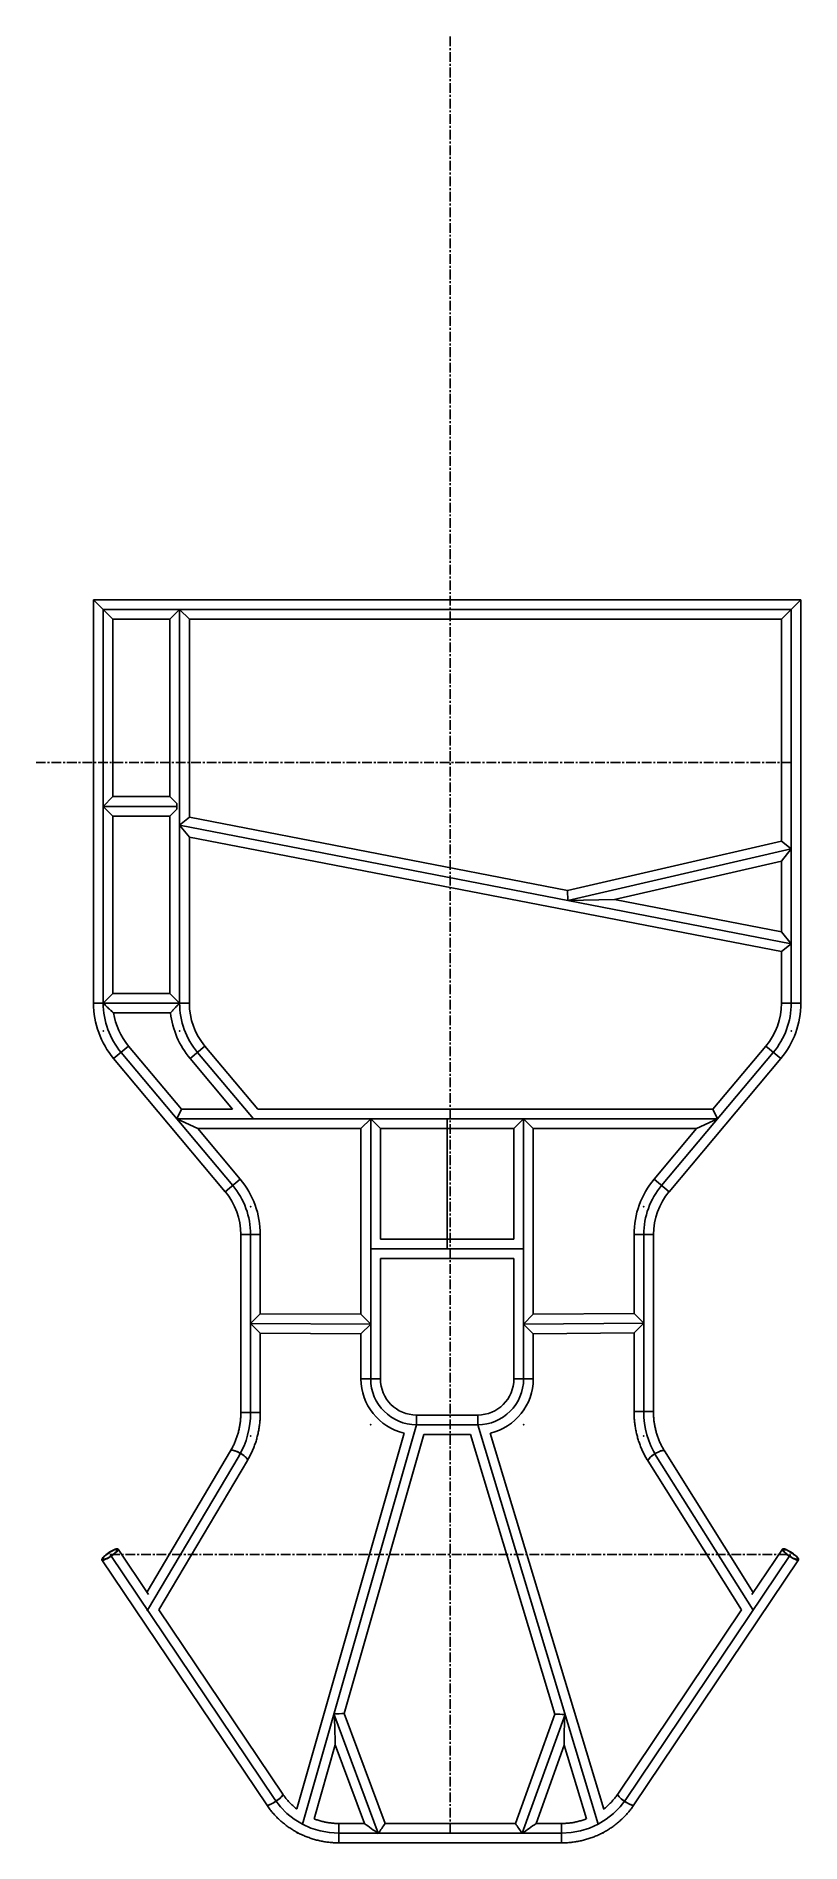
# Paper-space layout '_Back' of a CAD drawing. Header units: millimetres. Extents: x -542 to 459, y -13 to 2350.
import ezdxf

# ---------------------------------------------------------------- set-up
doc = ezdxf.new("R2010")
doc.units = ezdxf.units.MM
doc.header["$PDSIZE"] = -1
doc.linetypes.add('CENTERX2', pattern=[20.32, 12.7, -2.54, 2.54, -2.54])

psp = doc.layouts.new('_Back')

# ---------------------------------------------------------------- linework, layer by layer
at = {"color": 7, "linetype": 'CENTERX2'}
for p, q in [((0, 0), (0, 2350.1)), ((446, 1400.2), (-541.8, 1400.2)), ((-445.1, 364.5), (445.1, 364.5))]:
    psp.add_line(p, q, dxfattribs=at)
at = {"color": 7, "linetype": 'Continuous', "lineweight": 25}
for p, q in [((458.7, 1612.9), (-466.7, 1612.9)), ((-466.7, 1612.9), (-466.7, 1085.4)), ((-466.7, 1612.9), (-441.3, 1587.5)), ((458.7, 1612.9), (433.3, 1587.5)), ((458.7, 1085.4), (458.7, 1612.9)), ((-441.3, 1587.5), (-366.7, 1587.5)), ((-441.3, 1355.5), (-441.3, 1587.5)), ((-354, 1600.2), (-366.7, 1587.5)), ((-366.7, 1587.5), (-366.7, 1355.5)), ((-341.3, 1587.5), (-354, 1600.2)), ((-341.3, 1328.6), (-341.3, 1587.5)), ((-341.3, 1587.5), (433.3, 1587.5)), ((433.3, 1587.5), (433.3, 1297.4)), ((-454, 1342.8), (-441.3, 1355.5)), ((-366.7, 1355.5), (-441.3, 1355.5)), ((-366.7, 1355.5), (-357.6, 1346.4)), ((-441.3, 1330.1), (-454, 1342.8)), ((-441.3, 1330.1), (-366.7, 1330.1)), ((-441.3, 1098.1), (-441.3, 1330.1)), ((-357.6, 1339.2), (-366.7, 1330.1)), ((-366.7, 1330.1), (-366.7, 1098.1)), ((-357.6, 1346.4), (-357.6, 1339.2)), ((-354, 1318.1), (-341.3, 1328.6)), ((153.4, 1232.8), (-341.3, 1328.6)), ((-341.3, 1302.7), (-354, 1318.1)), ((-341.3, 1085.4), (-341.3, 1302.7)), ((-341.3, 1302.7), (433.3, 1152.8)), ((433.3, 1297.4), (153.4, 1232.8)), ((433.3, 1297.4), (446, 1287.2)), ((446, 1287.2), (433.3, 1271.3)), ((214.9, 1220.9), (433.3, 1271.3)), ((433.3, 1271.3), (433.3, 1178.6)), ((153.6, 1219.8), (153.4, 1232.8)), ((214.9, 1220.9), (153.6, 1219.8)), ((433.3, 1178.6), (214.9, 1220.9)), ((433.3, 1178.6), (446, 1163.2)), ((446, 1163.2), (433.3, 1152.8)), ((433.3, 1152.8), (433.3, 1085.4)), ((-441.3, 1098.1), (-454, 1085.4)), ((-366.7, 1098.1), (-441.3, 1098.1)), ((-366.7, 1098.1), (-354, 1085.4)), ((-454, 1085.4), (-466.7, 1085.4)), ((-440.4, 1072.7), (-366, 1072.7)), ((-354, 1085.4), (-341.3, 1085.4)), ((458.7, 1085.4), (433.3, 1085.4)), ((-440.4, 1013), (-420.9, 1029.3)), ((-351.7, 946.8), (-420.9, 1029.3)), ((-340.4, 1013), (-320.9, 1029.3)), ((-251.7, 946.8), (-320.9, 1029.3)), ((412.8, 1029.3), (343.6, 946.8)), ((412.8, 1029.3), (432.3, 1013)), ((-440.4, 1013), (-294.3, 838.9)), ((-340.4, 1013), (-284.9, 946.8)), ((286.2, 838.9), (432.3, 1013)), ((-357.6, 934.1), (-351.7, 946.8)), ((-284.9, 946.8), (-351.7, 946.8)), ((343.6, 946.8), (-251.7, 946.8)), ((343.6, 946.8), (349.5, 934.1)), ((-330.4, 921.4), (-357.6, 934.1)), ((-116.8, 921.4), (-104.1, 934.1)), ((-104.1, 934.1), (-91.4, 921.4)), ((83.2, 921.4), (95.9, 934.1)), ((95.9, 934.1), (108.6, 921.4)), ((349.5, 934.1), (322.3, 921.4)), ((-274.9, 855.2), (-330.4, 921.4)), ((-330.4, 921.4), (-116.8, 921.4)), ((-116.8, 921.4), (-116.8, 678.6)), ((-91.4, 921.4), (83.2, 921.4)), ((-91.4, 776.8), (-91.4, 921.4)), ((83.2, 921.4), (83.2, 776.8)), ((108.6, 921.4), (322.3, 921.4)), ((108.6, 678.6), (108.6, 921.4)), ((322.3, 921.4), (266.8, 855.2)), ((-294.3, 838.9), (-274.9, 855.2)), ((286.2, 838.9), (266.8, 855.2)), ((-273.9, 782.8), (-273.9, 550.2)), ((-273.9, 782.8), (-248.5, 782.8)), ((-248.5, 679.1), (-248.5, 782.8)), ((240.4, 782.8), (240.4, 679.6)), ((240.4, 782.8), (265.8, 782.8)), ((265.8, 551.3), (265.8, 782.8)), ((83.2, 776.8), (-91.4, 776.8)), ((-91.4, 751.4), (83.2, 751.4)), ((-91.4, 594.1), (-91.4, 751.4)), ((83.2, 751.4), (83.2, 594.1)), ((-261.2, 666.5), (-248.5, 679.1)), ((-248.5, 653.7), (-261.2, 666.5)), ((-116.8, 678.6), (-248.5, 679.1)), ((-116.8, 678.6), (-104.1, 665.8)), ((-104.1, 665.8), (-116.8, 653.2)), ((95.9, 665.8), (108.6, 678.6)), ((108.6, 653.2), (95.9, 665.8)), ((240.4, 679.6), (108.6, 678.6)), ((240.4, 679.6), (253.1, 667)), ((253.1, 667), (240.4, 654.2)), ((-248.5, 550.2), (-248.5, 653.7)), ((-248.5, 653.7), (-116.8, 653.2)), ((-116.8, 653.2), (-116.8, 594.1)), ((108.6, 653.2), (240.4, 654.2)), ((108.6, 594.1), (108.6, 653.2)), ((240.4, 654.2), (240.4, 551.3)), ((-91.4, 594.1), (-116.8, 594.1)), ((83.2, 594.1), (108.6, 594.1)), ((-248.5, 550.2), (-273.9, 550.2)), ((35.9, 546.8), (-44.1, 546.8)), ((-44.1, 534), (-44.1, 546.8)), ((35.9, 546.8), (35.9, 534)), ((265.8, 551.3), (240.4, 551.3)), ((-60.4, 523.2), (-200.9, 31.6)), ((-138.8, 156.5), (-34.6, 521.4)), ((-34.6, 521.4), (26.4, 521.4)), ((26.4, 521.4), (136.7, 155.7)), ((200.7, 31.5), (52.4, 523.3)), ((-287.3, 500.1), (-396.7, 315.4)), ((396.4, 314.9), (280.3, 499.8)), ((-381.1, 292.1), (-265.4, 487.2)), ((258.8, 486.3), (380.9, 291.9)), ((-455.6, 357.5), (-240.1, 36.9)), ((-394.6, 312.2), (-434.5, 371.6)), ((240.1, 36.9), (455.6, 357.5)), ((434.5, 371.6), (394.5, 312)), ((-219, 51.1), (-381.1, 292.1)), ((380.9, 291.9), (219, 51.1)), ((-85.3, 12.7), (-138.8, 156.5)), ((136.7, 155.7), (85.2, 12.7)), ((-178.2, 18.7), (-150.6, 115.3)), ((-150.6, 115.3), (-112.4, 12.7)), ((112.2, 12.7), (149, 114.9)), ((149, 114.9), (178.1, 18.6)), ((-112.4, 12.7), (-145.7, 12.7)), ((-145.7, -12.7), (-145.7, 12.7)), ((85.2, 12.7), (-85.3, 12.7)), ((145.7, 12.7), (112.2, 12.7)), ((145.7, 12.7), (145.7, -12.7)), ((-145.7, -12.7), (145.7, -12.7))]:
    psp.add_line(p, q, dxfattribs=at)
at = {"color": 7, "linetype": 'Continuous'}
for p, q in [((-454, 1085.4), (-454, 1600.2)), ((-454, 1600.2), (446, 1600.2)), ((-354, 1085.4), (-354, 1600.2)), ((446, 1085.4), (446, 1600.2)), ((-454, 1342.8), (-357.6, 1342.8)), ((446, 1163.2), (-354, 1318.1)), ((446, 1287.2), (153.6, 1219.8)), ((-354, 1085.4), (-454, 1085.4)), ((-430.6, 1021.1), (-284.6, 847.1)), ((-257.6, 934.1), (-330.6, 1021.1)), ((422.6, 1021.1), (276.5, 847.1)), ((-357.6, 934.1), (349.5, 934.1)), ((-104.1, 934.1), (-104.1, 594.1)), ((-4.1, 764.1), (-4, 934.1)), ((95.9, 594.1), (95.9, 934.1)), ((-261.2, 782.8), (-261.2, 550.2)), ((253.1, 782.8), (253.1, 551.3)), ((-104.1, 764.1), (95.9, 764.1)), ((-104.1, 665.8), (-261.2, 666.5)), ((95.9, 665.8), (253.1, 667)), ((-193.4, 11.7), (-44.1, 534.1)), ((-44.1, 534.1), (35.9, 534.1)), ((193.4, 11.7), (35.9, 534.1)), ((-276.3, 493.6), (-396.1, 291.6)), ((269.5, 493.1), (396.1, 291.6)), ((-229.6, 44), (-445.1, 364.5)), ((229.6, 44), (445.1, 364.5)), ((-94.2, 0), (-152.2, 155.9)), ((94.2, 0), (150.1, 155.3)), ((0, 0), (-145.7, 0)), ((-145.7, 0), (145.7, 0))]:
    psp.add_line(p, q, dxfattribs=at)
at = {"color": 7, "linetype": 'Continuous', "flags": 128}
for points in [[(-261.2, 550.2), (-261.5, 542.7), (-262.2, 535.2), (-263.4, 527.8), (-265.1, 520.6), (-267.2, 513.5), (-269.8, 506.6), (-272.9, 500), (-276.3, 493.6)], [(253.1, 551.3), (253.4, 543.5), (254.2, 535.8), (255.5, 528.2), (257.3, 520.7), (259.7, 513.4), (262.5, 506.4), (265.8, 499.6), (269.5, 493.1)], [(-229.6, 44), (-222.2, 34.3), (-213.6, 25.7), (-204, 18.1), (-193.4, 11.7), (-182.2, 6.6), (-170.3, 3), (-158.1, 0.7), (-145.7, 0)], [(229.6, 44), (222.2, 34.3), (213.6, 25.7), (204, 18.1), (193.4, 11.7), (182.2, 6.6), (170.3, 3), (158.1, 0.7), (145.7, 0)]]:
    psp.add_lwpolyline(points, dxfattribs=at)
at = {"color": 7, "linetype": 'Continuous', "lineweight": 25, "flags": 128}
for points in [[(-265.4, 487.2), (-265.3, 487.5), (-265.3, 488.2), (-265.6, 489), (-266.3, 490), (-267.2, 491.1), (-268.4, 492.3), (-269.8, 493.5), (-271.4, 494.7), (-273.1, 495.9), (-275, 497), (-276.9, 498), (-278.7, 498.9), (-280.5, 499.7), (-282.2, 500.2), (-283.7, 500.6), (-285, 500.8), (-286, 500.8), (-286.8, 500.5), (-287.3, 500.1), (-287.3, 500.1)], [(-287.3, 500.1), (-287.1, 500.4), (-286.5, 500.7), (-285.5, 500.8), (-284.4, 500.7), (-283, 500.5), (-281.4, 500), (-279.6, 499.3), (-277.8, 498.5), (-275.9, 497.5), (-274.1, 496.5), (-272.3, 495.3), (-270.6, 494.1), (-269.1, 492.9), (-267.8, 491.7), (-266.7, 490.5), (-265.9, 489.5), (-265.4, 488.6), (-265.3, 487.8), (-265.4, 487.2), (-265.4, 487.2)], [(258.8, 486.3), (258.6, 486.6), (258.6, 487.3), (258.9, 488.2), (259.6, 489.2), (260.5, 490.3), (261.6, 491.5), (263, 492.7), (264.6, 494), (266.3, 495.2), (268.1, 496.4), (269.9, 497.4), (271.8, 498.4), (273.6, 499.2), (275.2, 499.8), (276.7, 500.2), (278, 500.4), (279, 500.5), (279.8, 500.2), (280.3, 499.8), (280.3, 499.8)], [(258.8, 486.3), (258.6, 486.9), (258.8, 487.7), (259.2, 488.6), (260, 489.7), (261, 490.9), (262.3, 492.1), (263.8, 493.3), (265.4, 494.6), (267.2, 495.8), (269, 496.9), (270.9, 497.9), (272.7, 498.8), (274.4, 499.5), (276, 500), (277.4, 500.4), (278.5, 500.5), (279.5, 500.4), (280.1, 500.1), (280.3, 499.8)], [(-455.6, 357.5), (-455.7, 357.9), (-455.5, 358.6), (-455, 359.5), (-454.3, 360.5), (-453.2, 361.6), (-451.9, 362.8), (-450.4, 364), (-448.8, 365.3), (-447.1, 366.5), (-445.3, 367.7), (-443.5, 368.8), (-441.7, 369.8), (-440.1, 370.6), (-438.5, 371.2), (-437.2, 371.7), (-436.1, 371.9), (-435.3, 372), (-434.7, 371.8), (-434.5, 371.4), (-434.5, 370.8), (-434.9, 370.1), (-435.5, 369.1), (-436.4, 368.1), (-437.6, 366.9), (-439, 365.7), (-440.5, 364.4), (-442.2, 363.2), (-444, 362), (-445.8, 360.8), (-447.6, 359.8), (-449.3, 358.9), (-450.9, 358.1), (-452.3, 357.6), (-453.5, 357.2), (-454.5, 357.1), (-455.2, 357.2), (-455.6, 357.5)], [(-454.3, 358.3), (-454.4, 358.8), (-454.2, 359.4), (-453.7, 360.3), (-452.9, 361.2), (-451.9, 362.2), (-450.6, 363.4), (-449.2, 364.5), (-447.7, 365.7), (-446, 366.8), (-444.3, 367.9), (-442.7, 368.8), (-441.1, 369.6), (-439.7, 370.3), (-438.4, 370.7), (-437.4, 371), (-436.6, 371), (-436, 370.9), (-435.8, 370.5), (-435.9, 370), (-436.2, 369.3), (-436.8, 368.4), (-437.8, 367.4), (-438.9, 366.3), (-440.2, 365.1), (-441.7, 364), (-443.3, 362.8), (-445, 361.7), (-446.7, 360.7), (-448.3, 359.8), (-449.8, 359.1), (-451.1, 358.6), (-452.3, 358.2), (-453.2, 358), (-453.9, 358.1), (-454.3, 358.3)], [(455.6, 357.5), (455.7, 357.9), (455.5, 358.6), (455, 359.5), (454.3, 360.5), (453.2, 361.6), (451.9, 362.8), (450.4, 364), (448.8, 365.3), (447.1, 366.5), (445.3, 367.7), (443.5, 368.8), (441.7, 369.8), (440.1, 370.6), (438.5, 371.2), (437.2, 371.7), (436.1, 371.9), (435.3, 372), (434.7, 371.8), (434.5, 371.4), (434.5, 370.8), (434.9, 370.1), (435.5, 369.1), (436.4, 368.1), (437.6, 366.9), (439, 365.7), (440.5, 364.4), (442.2, 363.2), (444, 362), (445.8, 360.8), (447.6, 359.8), (449.3, 358.9), (450.9, 358.1), (452.3, 357.6), (453.5, 357.2), (454.5, 357.1), (455.2, 357.2), (455.6, 357.5)], [(454.3, 358.3), (454.4, 358.8), (454.2, 359.4), (453.7, 360.3), (452.9, 361.2), (451.9, 362.2), (450.6, 363.4), (449.2, 364.5), (447.7, 365.7), (446, 366.8), (444.3, 367.9), (442.7, 368.8), (441.1, 369.6), (439.7, 370.3), (438.4, 370.7), (437.4, 371), (436.6, 371), (436, 370.9), (435.8, 370.5), (435.9, 370), (436.2, 369.3), (436.8, 368.4), (437.8, 367.4), (438.9, 366.3), (440.2, 365.1), (441.7, 364), (443.3, 362.8), (445, 361.7), (446.7, 360.7), (448.3, 359.8), (449.8, 359.1), (451.1, 358.6), (452.3, 358.2), (453.2, 358), (453.9, 358.1), (454.3, 358.3)], [(-219, 51.1), (-218.9, 50.6), (-219.1, 49.9), (-219.6, 49.1), (-220.4, 48.1), (-221.5, 46.9), (-222.7, 45.8), (-224.2, 44.5), (-225.8, 43.2), (-227.6, 42), (-229.4, 40.8), (-231.2, 39.7), (-232.9, 38.8), (-234.6, 37.9), (-236.1, 37.3), (-237.4, 36.8), (-238.5, 36.6), (-239.4, 36.6), (-239.9, 36.7), (-240.1, 36.9)], [(-219, 51.1), (-218.9, 50.9), (-219, 50.3), (-219.3, 49.5), (-220, 48.6), (-220.9, 47.5), (-222.1, 46.4), (-223.5, 45.1), (-225, 43.9), (-226.7, 42.6), (-228.5, 41.4), (-230.3, 40.3), (-232.1, 39.2), (-233.8, 38.3), (-235.4, 37.6), (-236.8, 37), (-238, 36.7), (-239, 36.5), (-239.7, 36.6), (-240.1, 36.9)], [(240.1, 36.9), (239.9, 36.7), (239.4, 36.6), (238.5, 36.6), (237.4, 36.8), (236.1, 37.3), (234.6, 37.9), (232.9, 38.8), (231.2, 39.7), (229.4, 40.8), (227.6, 42), (225.8, 43.2), (224.2, 44.5), (222.7, 45.8), (221.5, 46.9), (220.4, 48.1), (219.6, 49.1), (219.1, 49.9), (218.9, 50.6), (219, 51.1)], [(219, 51.1), (218.9, 50.9), (219, 50.3), (219.3, 49.5), (220, 48.6), (220.9, 47.5), (222.1, 46.4), (223.5, 45.1), (225, 43.9), (226.7, 42.6), (228.5, 41.4), (230.3, 40.3), (232.1, 39.2), (233.8, 38.3), (235.4, 37.6), (236.8, 37), (238, 36.7), (239, 36.5), (239.7, 36.6), (240.1, 36.9), (240.1, 36.9)]]:
    psp.add_lwpolyline(points, dxfattribs=at)
at = {"color": 7, "linetype": 'Continuous', "lineweight": 25}
for centre, radius, start, end in [((-354, 1085.4), 112.7, 180, 220), ((-354, 1085.4), 87.3, 188.3041, 220), ((-254, 1085.4), 112.7, 186.4703, 220), ((-254, 1085.4), 87.3, 180, 220), ((346, 1085.4), 87.3, 320, 0), ((346, 1085.4), 112.7, 320, 0), ((-361.2, 782.8), 112.7, 0, 40), ((353.1, 782.8), 112.7, 140, 180), ((-361.2, 782.8), 87.3, 0, 40), ((353.1, 782.8), 87.3, 140, 180), ((-44.1, 594.1), 72.7, 180, 257.037), ((-44.1, 594.1), 47.3, 180, 270), ((35.9, 594.1), 47.3, 270, 0), ((35.9, 594.1), 72.7, 283.1358, 0), ((-177.9, 912.8), 757.3, 271.9766, 272.958), ((-1237.6, 103.5), 1087.1, 0.6243, 2.7648), ((165.9, 898.4), 743.3, 267.7497, 268.7503), ((1176.5, 117.7), 1027.5, 177.9048, 180.1558), ((345, 642.3), 778.3, 234.001, 235.6473), ((-570, 335.2), 582.2, 324.8262, 326.3632), ((469.7, 269.5), 462.4, 213.7345, 215.6769), ((-374.4, 676.3), 822.9, 304.7108, 306.2562)]:
    psp.add_arc(centre, radius, start, end, dxfattribs=at)
at = {"color": 7, "linetype": 'Continuous'}
for centre, radius, start, end in [((-354, 1085.4), 100, 180, 220), ((-254, 1085.4), 100, 180, 220), ((346, 1085.4), 100, 320, 0), ((-361.2, 782.8), 100, 0, 40), ((353.1, 782.8), 100, 140, 180), ((-44.1, 594.1), 60, 180, 270), ((35.9, 594.1), 60, 270, 0)]:
    psp.add_arc(centre, radius, start, end, dxfattribs=at)
at = {"color": 7, "linetype": 'Continuous', "lineweight": 25}
for points, knots in [([(-440.5, 1072.8), (-440.5, 1072.8), (-440.4, 1072.6), (-440.9, 1073.1), (-441.7, 1073.8), (-442.7, 1074.7), (-444, 1075.9), (-445.9, 1077.6), (-448.2, 1079.7), (-451, 1082.4), (-453, 1084.3), (-454, 1085.4), (-454, 1085.4)], [0, 0, 0, 0, 0.033945, 0.148949, 0.223191, 0.299565, 0.405217, 0.513798, 0.664437, 0.819336, 0.999088, 1, 1, 1, 1]), ([(-454, 1085.4), (-454, 1085.4), (-453, 1084.4), (-451, 1082.4), (-448.3, 1079.8), (-445.9, 1077.6), (-444.2, 1076), (-442.8, 1074.8), (-441.6, 1073.7), (-440.6, 1072.8), (-440.5, 1072.8), (-440.5, 1072.8)], [0, 0, 0, 0, 0.000912, 0.171242, 0.346548, 0.470507, 0.597305, 0.682285, 0.769151, 0.901107, 1, 1, 1, 1]), ([(-354, 1085.4), (-354, 1085.4), (-355, 1084.5), (-356.9, 1082.5), (-359.3, 1080), (-361.3, 1077.9), (-362.8, 1076.3), (-364, 1075), (-365.1, 1073.8), (-365.9, 1072.8), (-365.9, 1072.8), (-365.9, 1072.8)], [0, 0, 0, 0, 0.000946, 0.166395, 0.336672, 0.451764, 0.569581, 0.658597, 0.749869, 0.897313, 1, 1, 1, 1]), ([(-273.9, 550.2), (-273.9, 549.3), (-273.9, 546.7), (-274.2, 542.3), (-274.7, 537.1), (-275.5, 532), (-276.5, 526.9), (-277.8, 521.9), (-279.4, 517.1), (-281.2, 512.3), (-283.2, 507.7), (-285.3, 503.6), (-286.7, 501.1), (-287.3, 500.1)], [0, 0, 0, 0, 0.049315, 0.147088, 0.244864, 0.342636, 0.440408, 0.538187, 0.635976, 0.733786, 0.831625, 0.929505, 1, 1, 1, 1]), ([(-265.4, 487.2), (-264.9, 488.1), (-263.4, 490.7), (-261.1, 495.1), (-258.6, 500.4), (-256.4, 505.8), (-254.5, 511.4), (-252.8, 517.1), (-251.4, 522.8), (-250.3, 528.7), (-249.4, 534.6), (-248.8, 540.6), (-248.5, 545.7), (-248.5, 548.9), (-248.5, 550.2)], [0, 0, 0, 0, 0.049378, 0.138867, 0.228388, 0.317959, 0.407573, 0.497223, 0.586904, 0.676611, 0.766339, 0.856085, 0.945845, 1, 1, 1, 1]), ([(240.4, 551.3), (240.4, 550.2), (240.5, 547.1), (240.7, 542), (241.3, 536.1), (242.2, 530.1), (243.3, 524.3), (244.7, 518.5), (246.4, 512.8), (248.4, 507.2), (250.6, 501.8), (253, 496.4), (255.8, 491.3), (257.8, 488), (258.8, 486.3)], [0, 0, 0, 0, 0.047515, 0.13415, 0.220797, 0.307445, 0.394092, 0.480733, 0.567366, 0.653985, 0.740585, 0.827161, 0.913707, 1, 1, 1, 1]), ([(280.3, 499.8), (279.8, 500.5), (278.5, 502.7), (276.5, 506.3), (274.3, 510.9), (272.4, 515.6), (270.6, 520.4), (269.2, 525.4), (268, 530.4), (267, 535.5), (266.3, 540.7), (265.9, 545.9), (265.8, 549.5), (265.8, 551.3)], [0, 0, 0, 0, 0.0474613, 0.1425488, 0.2375917, 0.3325598, 0.4274657, 0.5223204, 0.6171334, 0.7119125, 0.8066645, 0.901395, 1, 1, 1, 1]), ([(-200.7, 31.4), (-200.9, 31.6), (-202.4, 32.8), (-205.2, 35.2), (-209, 38.7), (-212.5, 42.5), (-215.7, 46.3), (-217.8, 49.2), (-218.9, 50.8), (-219, 51.1)], [0, 0, 0, 0, 0.0264586, 0.2163097, 0.4062472, 0.5962767, 0.7864029, 0.966773, 1, 1, 1, 1]), ([(219, 51.1), (218.6, 50.4), (217.1, 48.3), (214.5, 44.9), (211.2, 41), (207.6, 37.4), (204, 34.1), (201.6, 32.2), (200.5, 31.3)], [0, 0, 0, 0, 0.092671, 0.281349, 0.469979, 0.658511, 0.846946, 1, 1, 1, 1]), ([(-240.1, 36.9), (-239.5, 36), (-237.8, 33.5), (-234.8, 29.5), (-231, 25), (-226.9, 20.8), (-222.7, 16.7), (-218.2, 12.9), (-213.5, 9.3), (-208.7, 5.9), (-203.6, 2.8), (-198.4, -0.1), (-193.1, -2.6), (-187.6, -4.9), (-182, -6.9), (-176.3, -8.7), (-170.5, -10.1), (-164.6, -11.2), (-158.7, -12), (-152.9, -12.5), (-148.5, -12.7), (-146.2, -12.7), (-145.7, -12.7)], [0, 0, 0, 0, 0.029776, 0.083037, 0.136309, 0.189596, 0.242898, 0.296214, 0.349545, 0.40289, 0.456248, 0.50962, 0.563003, 0.616399, 0.669804, 0.723219, 0.776643, 0.830075, 0.883512, 0.936955, 0.987595, 1, 1, 1, 1]), ([(145.7, -12.7), (146.8, -12.7), (149.9, -12.7), (155, -12.4), (160.9, -11.7), (166.8, -10.8), (172.7, -9.6), (178.4, -8), (184.1, -6.2), (189.7, -4.1), (195.1, -1.7), (200.4, 1), (205.6, 3.9), (210.6, 7.1), (215.4, 10.6), (220, 14.3), (224.4, 18.2), (228.5, 22.4), (232.5, 26.7), (236.1, 31.2), (238.6, 34.6), (239.9, 36.5), (240.1, 36.9)], [0, 0, 0, 0, 0.02969, 0.083136, 0.136588, 0.190038, 0.243487, 0.296932, 0.350372, 0.403807, 0.457235, 0.510654, 0.564065, 0.617464, 0.670853, 0.724229, 0.777592, 0.830942, 0.884276, 0.937597, 0.988071, 1, 1, 1, 1]), ([(-145.7, 12.7), (-146.6, 12.7), (-149.2, 12.7), (-153.5, 13), (-158.7, 13.6), (-163.9, 14.5), (-169, 15.7), (-173.8, 17.1), (-176.8, 18.2), (-178.2, 18.7)], [0, 0, 0, 0, 0.07788, 0.235133, 0.392401, 0.549675, 0.70696, 0.864264, 1, 1, 1, 1]), ([(178, 18.7), (177.7, 18.6), (175.8, 17.8), (172.1, 16.6), (167, 15.2), (161.9, 14.1), (156.7, 13.3), (151.6, 12.8), (147.9, 12.7), (146, 12.7), (145.7, 12.7)], [0, 0, 0, 0, 0.033779, 0.191988, 0.350151, 0.508276, 0.666369, 0.824437, 0.974165, 1, 1, 1, 1])]:
    psp.add_open_spline(points, degree=3, knots=knots, dxfattribs=at)
at = {"color": 7, "linetype": 'Continuous'}
for p in [(-454, 1049), (-354, 1049), (446, 1049), (-261.2, 819.2), (253.1, 819.2), (-104.1, 534.1), (95.9, 534.1), (-261.2, 519.2), (253.1, 519.2), (-396.1, 291.6), (396.1, 291.6), (-200, 0), (200, 0)]:
    psp.add_point(p, dxfattribs=at)

doc.saveas('drawing.dxf')
